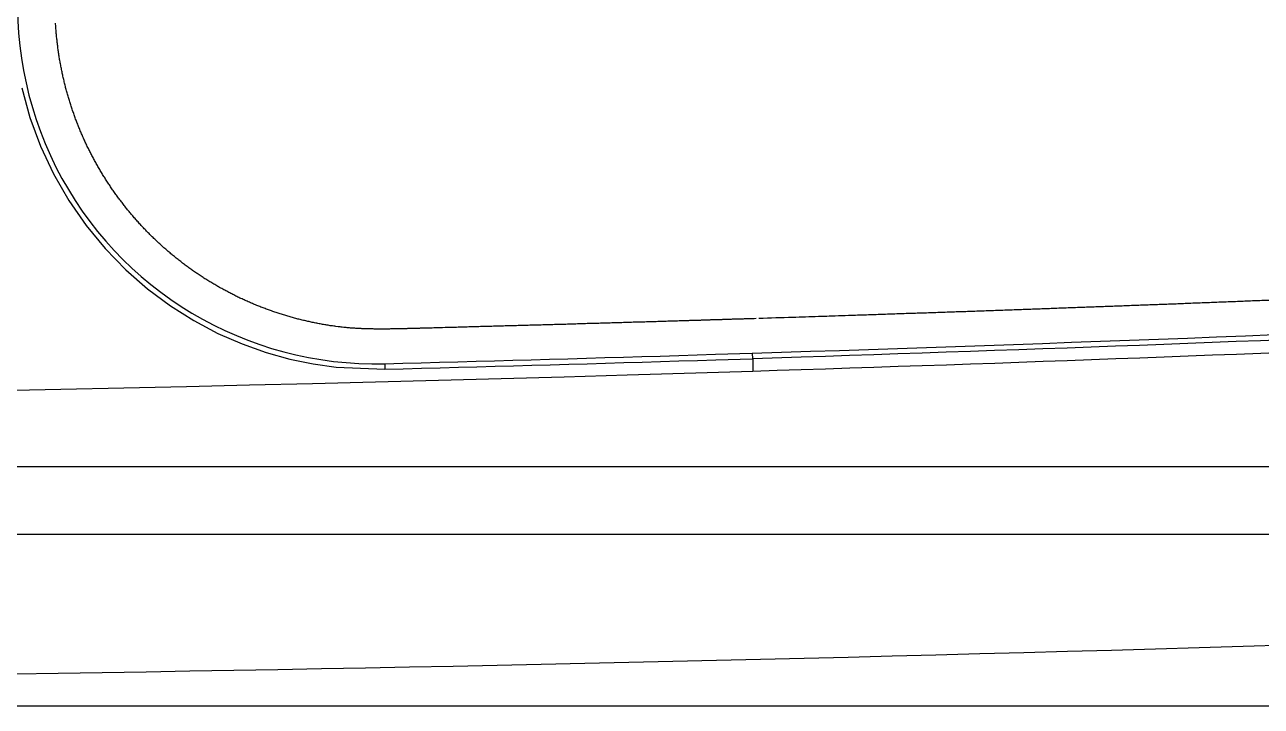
# Model space of a CAD drawing. Extents: x 528 to 612, y 649 to 778.
# Drawn here: x 584.69 to 598.51, y 670.35 to 677.96 of the extents above; entities that cross this region are included whole.
import ezdxf

# ---------------------------------------------------------------- set-up
doc = ezdxf.new("R2010")
doc.units = 0
doc.header["$MEASUREMENT"] = 0
doc.layers.add('1', color=4, linetype='Continuous')

# ---------------------------------------------------------------- blocks, each defined once
blk = doc.blocks.new('5DSFEEE')
at = {"layer": '1', "linetype": 'Continuous'}
for points in [[(-8.28, -0.214), (-8.306, -0.211, -0.001823), (-8.331, -0.207, -0.001826), (-8.356, -0.204, -0.001824), (-8.382, -0.2, -0.001816), (-8.407, -0.196, -0.001811), (-8.432, -0.192, -0.001806), (-8.457, -0.187, -0.001802), (-8.482, -0.183, -0.001797), (-8.507, -0.178, -0.001793), (-8.532, -0.173, -0.001788), (-8.558, -0.168, -0.001784), (-8.583, -0.163, -0.001779), (-8.607, -0.157, -0.001775), (-8.632, -0.152, -0.001771), (-8.657, -0.146, -0.001768), (-8.682, -0.14, -0.001764), (-8.707, -0.134, -0.00176), (-8.732, -0.128, -0.001757), (-8.756, -0.121, -0.001753), (-8.781, -0.114, -0.00175), (-8.806, -0.108, -0.001747), (-8.83, -0.101, -0.001744), (-8.855, -0.093, -0.001741), (-8.879, -0.086, -0.001738), (-8.904, -0.079, -0.001735), (-8.928, -0.071, -0.001731), (-8.952, -0.063, -0.001731), (-8.976, -0.055, -0.001734), (-9.001, -0.047, -0.001736), (-9.025, -0.038, -0.001739), (-9.049, -0.03, -0.00174), (-9.073, -0.021, -0.001739), (-9.097, -0.012, -0.00174), (-9.121, -0.003, -0.00174), (-9.144, 0.006, -0.001741), (-9.168, 0.015, -0.001741), (-9.192, 0.025, -0.001742), (-9.215, 0.035, -0.001743), (-9.239, 0.044, -0.001744), (-9.262, 0.054, -0.001745), (-9.286, 0.065, -0.001746), (-9.309, 0.075, -0.001747), (-9.332, 0.085, -0.001748), (-9.356, 0.096, -0.00175), (-9.379, 0.107, -0.001751), (-9.402, 0.118, -0.001753), (-9.425, 0.129, -0.001754), (-9.448, 0.141, -0.001756), (-9.47, 0.152, -0.001758), (-9.493, 0.164, -0.00176), (-9.516, 0.176, -0.001762), (-9.538, 0.188, -0.001764), (-9.561, 0.2, -0.001766), (-9.583, 0.212, -0.001769), (-9.606, 0.224, -0.001771), (-9.628, 0.237, -0.001774), (-9.65, 0.25, -0.001776), (-9.672, 0.263, -0.001779), (-9.694, 0.276, -0.001782), (-9.716, 0.289, -0.001787), (-9.737, 0.303, -0.001781), (-9.759, 0.316, -0.001763), (-9.781, 0.33, -0.001756), (-9.802, 0.344, -0.001756), (-9.823, 0.358, -0.001756), (-9.845, 0.372, -0.001755), (-9.866, 0.386, -0.001755), (-9.887, 0.401, -0.001754), (-9.908, 0.415, -0.001754), (-9.928, 0.43, -0.001754), (-9.949, 0.445, -0.001753), (-9.97, 0.46, -0.001753), (-9.99, 0.475, -0.001753), (-10.011, 0.49, -0.001753), (-10.031, 0.506, -0.001753), (-10.051, 0.522, -0.001754), (-10.071, 0.537, -0.001754), (-10.091, 0.553, -0.001754), (-10.111, 0.569, -0.001755), (-10.131, 0.585, -0.001755), (-10.151, 0.602, -0.001756), (-10.17, 0.618, -0.001756), (-10.189, 0.635, -0.001757), (-10.209, 0.652, -0.001758), (-10.228, 0.668, -0.001759), (-10.247, 0.685, -0.001759), (-10.266, 0.703, -0.001761), (-10.285, 0.72, -0.001766), (-10.303, 0.737, -0.001768), (-10.322, 0.755, -0.001766), (-10.34, 0.773, -0.001764), (-10.359, 0.79, -0.001762), (-10.377, 0.808, -0.00176), (-10.395, 0.826, -0.001758), (-10.413, 0.844, -0.001756), (-10.431, 0.863, -0.001754), (-10.448, 0.881, -0.001752), (-10.466, 0.9, -0.001751), (-10.483, 0.918, -0.001749), (-10.5, 0.937, -0.001748), (-10.518, 0.956, -0.001747), (-10.534, 0.975, -0.001745), (-10.551, 0.994, -0.001744), (-10.568, 1.014, -0.001743), (-10.585, 1.033, -0.001742), (-10.601, 1.053, -0.00174), (-10.617, 1.072, -0.001741), (-10.634, 1.092, -0.001743), (-10.65, 1.112, -0.001745), (-10.666, 1.132, -0.001748), (-10.681, 1.152, -0.00175), (-10.697, 1.172, -0.001752), (-10.712, 1.192, -0.001754), (-10.728, 1.213, -0.001756), (-10.743, 1.233, -0.001759), (-10.758, 1.254, -0.001761), (-10.773, 1.275, -0.001764), (-10.788, 1.296, -0.001767), (-10.802, 1.316, -0.001769), (-10.817, 1.337, -0.001773), (-10.831, 1.359, -0.001774), (-10.845, 1.38, -0.001771), (-10.859, 1.401, -0.001769), (-10.873, 1.423, -0.001767), (-10.887, 1.444, -0.001765), (-10.9, 1.466, -0.001763), (-10.914, 1.488, -0.001762), (-10.927, 1.509, -0.00176), (-10.94, 1.531, -0.001758), (-10.953, 1.553, -0.001757), (-10.966, 1.575, -0.001755), (-10.978, 1.598, -0.001754), (-10.991, 1.62, -0.001753), (-11.003, 1.642, -0.001751), (-11.015, 1.665, -0.00175), (-11.027, 1.687, -0.001749), (-11.039, 1.71, -0.001748), (-11.051, 1.733, -0.001747), (-11.062, 1.755, -0.001746), (-11.073, 1.778, -0.001746), (-11.085, 1.801, -0.001745), (-11.096, 1.824, -0.001744), (-11.107, 1.847, -0.001744), (-11.117, 1.871, -0.001744), (-11.128, 1.894, -0.001743), (-11.138, 1.917, -0.00174), (-11.148, 1.941, -0.001748), (-11.158, 1.964, -0.00177), (-11.168, 1.988, -0.001778), (-11.178, 2.011, -0.001775), (-11.187, 2.035, -0.001773), (-11.197, 2.059, -0.00177), (-11.206, 2.082, -0.001769), (-11.215, 2.106, -0.001766), (-11.224, 2.13, -0.001765), (-11.233, 2.154, -0.001763), (-11.241, 2.178, -0.001761), (-11.25, 2.202, -0.001759), (-11.258, 2.227, -0.001758), (-11.266, 2.251, -0.001757), (-11.274, 2.275, -0.001755), (-11.281, 2.299, -0.001754), (-11.289, 2.324, -0.001753), (-11.296, 2.348, -0.001752), (-11.303, 2.373, -0.001751), (-11.31, 2.397, -0.00175), (-11.317, 2.422, -0.001749), (-11.324, 2.447, -0.001749), (-11.33, 2.471, -0.001748), (-11.336, 2.496, -0.001748), (-11.342, 2.521, -0.001747), (-11.348, 2.546, -0.001747), (-11.354, 2.571, -0.001747), (-11.36, 2.595, -0.001747), (-11.365, 2.62, -0.001747), (-11.37, 2.645, -0.001747), (-11.375, 2.67, -0.001747), (-11.38, 2.695, -0.001747), (-11.385, 2.721, -0.001748), (-11.389, 2.746, -0.00175), (-11.394, 2.771, -0.001754), (-11.398, 2.796, -0.001759), (-11.402, 2.821, -0.001761), (-11.406, 2.846, -0.001761), (-11.409, 2.872, -0.001761), (-11.413, 2.897, -0.001763), (-11.416, 2.922, -0.001764), (-11.419, 2.948, -0.001766), (-11.422, 2.973, -0.001767), (-11.425, 2.998, -0.001769), (-11.428, 3.024, -0.001771), (-11.43, 3.049, -0.001776), (-11.432, 3.075, -0.001775), (-11.434, 3.1, -0.001768), (-11.436, 3.126, -0.001763), (-11.438, 3.151, -0.001758), (-11.439, 3.177, -0.001755)], [(2.413, 0.092, -0.000056), (2.247, 0.086, -0.000056), (2.081, 0.079, -0.000056), (1.914, 0.073, -0.000056), (1.748, 0.066, -0.000056), (1.581, 0.06, -0.000056), (1.415, 0.053, -0.000056), (1.248, 0.047, -0.000056), (1.082, 0.04, -0.000056), (0.915, 0.034, -0.000057), (0.749, 0.028, -0.000057), (0.583, 0.022, -0.000057), (0.416, 0.015, -0.000057), (0.25, 0.009, -0.000057), (0.083, 0.003, -0.000057), (-0.083, -0.003, -0.000057), (-0.25, -0.009, -0.000057), (-0.416, -0.015, -0.000057), (-0.583, -0.021, -0.000057), (-0.749, -0.027, -0.000057), (-0.916, -0.033, -0.000058), (-1.082, -0.039, -0.000058), (-1.248, -0.045, -0.000057), (-1.415, -0.05, -0.000058), (-1.581, -0.056, -0.000059), (-1.748, -0.062, -0.000058), (-1.914, -0.067, -0.000054), (-2.08, -0.073, -0.000059), (-2.247, -0.079, -0.000071), (-2.419, -0.084, -0.000054), (-2.58, -0.09, -0.000018), (-2.726, -0.095, -0.000076), (-2.913, -0.101, -0.000132), (-3.202, -0.11, -0.000064), (-3.579, -0.122, -0.000034)], [(-3.612, -0.123), (-3.631, -0.124, -0.000007), (-3.65, -0.124, -0.000007), (-3.669, -0.125, -0.000007), (-3.688, -0.125, -0.000007), (-3.707, -0.126, -0.000007), (-3.727, -0.127, -0.000007), (-3.746, -0.127, -0.000007), (-3.765, -0.128, -0.000007), (-3.784, -0.128, -0.000007), (-3.803, -0.129, -0.000007), (-3.822, -0.13, -0.000007), (-3.842, -0.13, -0.000007), (-3.861, -0.131, -0.000007), (-3.88, -0.131, -0.000007), (-3.899, -0.132, -0.000007), (-3.918, -0.133, -0.000007), (-3.937, -0.133, -0.000007), (-3.956, -0.134, -0.000007), (-3.976, -0.134, -0.000007), (-3.995, -0.135, -0.000007), (-4.014, -0.136, -0.000007), (-4.033, -0.136, -0.000007), (-4.052, -0.137, -0.000007), (-4.071, -0.137, -0.000007), (-4.09, -0.138, -0.000007), (-4.11, -0.138, -0.000007), (-4.129, -0.139, -0.000007), (-4.148, -0.14, -0.000007), (-4.167, -0.14, -0.000007), (-4.186, -0.141, -0.000006), (-4.205, -0.141, -0.000007), (-4.224, -0.142, -0.000008), (-4.244, -0.143, -0.000006), (-4.263, -0.143, -0.000002), (-4.28, -0.144, -0.000009), (-4.301, -0.144, -0.000015), (-4.334, -0.145, -0.000007), (-4.378, -0.147, -0.000004)], [(-7.316, -0.23), (-7.335, -0.231, 0.000128), (-7.354, -0.231, 0.000145), (-7.373, -0.232, 0.000128), (-7.392, -0.232, 0.000074), (-7.41, -0.233, 0.000033), (-7.429, -0.233, -0.000004), (-7.449, -0.234, -0.000038), (-7.468, -0.234, -0.000079), (-7.487, -0.235, -0.000115), (-7.506, -0.235, -0.000154), (-7.525, -0.236, -0.000189), (-7.544, -0.236, -0.000229), (-7.563, -0.237, -0.000264), (-7.582, -0.237, -0.000304), (-7.601, -0.238, -0.000339), (-7.62, -0.238, -0.000378), (-7.64, -0.239, -0.000413), (-7.659, -0.239, -0.000452), (-7.678, -0.239, -0.000486), (-7.697, -0.239, -0.000525), (-7.716, -0.24, -0.000559), (-7.736, -0.24, -0.000598), (-7.755, -0.24, -0.000632), (-7.774, -0.24, -0.00067), (-7.794, -0.24, -0.000705), (-7.813, -0.24, -0.000745), (-7.832, -0.24, -0.000783), (-7.852, -0.24, -0.000826), (-7.871, -0.24, -0.000865), (-7.89, -0.239, -0.000908), (-7.91, -0.239, -0.000946), (-7.929, -0.238, -0.000989), (-7.949, -0.238, -0.001028), (-7.968, -0.237, -0.001073), (-7.988, -0.237, -0.001108), (-8.007, -0.236, -0.001142), (-8.026, -0.235, -0.001192), (-8.046, -0.234, -0.001266), (-8.065, -0.233, -0.001261), (-8.085, -0.232, -0.001203), (-8.104, -0.231, -0.001386), (-8.124, -0.229, -0.001737), (-8.144, -0.228, -0.001318), (-8.163, -0.226, -0.000382), (-8.18, -0.225, -0.001992), (-8.202, -0.223, -0.003601), (-8.236, -0.219, -0.001767), (-8.28, -0.214, -0.000925)], [(-4.378, -0.147), (-4.451, -0.149, -0.000025), (-4.525, -0.151, -0.000025), (-4.598, -0.153, -0.000025), (-4.671, -0.156, -0.000025), (-4.745, -0.158, -0.000025), (-4.818, -0.16, -0.000025), (-4.892, -0.162, -0.000025), (-4.965, -0.164, -0.000025), (-5.039, -0.166, -0.000025), (-5.112, -0.169, -0.000025), (-5.186, -0.171, -0.000025), (-5.259, -0.173, -0.000025), (-5.332, -0.175, -0.000025), (-5.406, -0.177, -0.000025), (-5.479, -0.179, -0.000025), (-5.553, -0.181, -0.000025), (-5.626, -0.184, -0.000025), (-5.7, -0.186, -0.000025), (-5.773, -0.188, -0.000025), (-5.847, -0.19, -0.000026), (-5.92, -0.192, -0.000026), (-5.994, -0.194, -0.000026), (-6.067, -0.196, -0.000026), (-6.14, -0.198, -0.000026), (-6.214, -0.2, -0.000026), (-6.287, -0.202, -0.000025), (-6.361, -0.204, -0.000026), (-6.434, -0.206, -0.000026), (-6.508, -0.208, -0.000025), (-6.581, -0.21, -0.000024), (-6.654, -0.212, -0.000026), (-6.728, -0.214, -0.000031), (-6.804, -0.216, -0.000024), (-6.875, -0.218, -0.000008), (-6.939, -0.22, -0.000034), (-7.022, -0.222, -0.000058), (-7.149, -0.226, -0.000028), (-7.316, -0.23, -0.000015)]]:
    blk.add_lwpolyline(points, format="xyb", dxfattribs=at)
blk = doc.blocks.new('2010JETSETTER')
at = {"layer": '1', "color": 3, "linetype": 'Continuous'}
for p, q in [((64.606, 3.944), (64.608, 3.882)), ((64.608, 3.882), (64.612, 3.882)), ((64.612, 3.882), (64.613, 3.744)), ((60.498, 3.826), (60.499, 3.764)), ((29.664, 1.924), (72.055, 1.924))]:
    blk.add_line(p, q, dxfattribs=at)
at = {"layer": '1', "color": 4, "linetype": 'Continuous'}
blk.add_lwpolyline([(12, 65.108), (72.112, 65.108, -0.414214), (84.112, 53.108), (84.112, 12, -0.414214), (72.112, 0), (12, 0, -0.414214), (0, 12), (0, 53.108, -0.414214)], format="xyb", close=True, dxfattribs=at)
at = {"layer": '1', "color": 3, "linetype": 'Continuous'}
for points in [[(56.441, 6.908), (56.532, 6.578), (56.651, 6.256), (56.796, 5.946), (56.966, 5.65), (57.16, 5.371), (57.373, 5.113), (57.603, 4.876), (57.848, 4.662), (58.103, 4.472), (58.366, 4.307), (58.634, 4.165), (58.903, 4.047), (59.172, 3.952), (59.439, 3.877), (59.7, 3.823), (59.957, 3.787), (60.499, 3.764)], [(64.606, 3.944), (64.931, 3.954), (65.255, 3.965), (65.579, 3.975), (65.903, 3.986), (66.228, 3.997), (66.552, 4.008), (66.876, 4.019), (67.2, 4.03), (67.525, 4.042), (67.849, 4.053), (68.173, 4.065), (68.497, 4.077), (68.821, 4.089), (69.146, 4.101), (69.47, 4.113), (69.794, 4.126), (70.118, 4.139), (70.443, 4.151)], [(70.554, 4.094), (70.284, 4.083), (70.014, 4.073), (69.744, 4.062), (69.474, 4.052), (69.204, 4.042), (68.934, 4.031), (68.664, 4.021), (68.393, 4.011), (68.123, 4.001), (67.853, 3.992), (67.583, 3.982), (67.313, 3.972), (67.043, 3.963), (66.773, 3.954), (66.503, 3.944), (66.233, 3.935), (65.962, 3.926), (65.692, 3.917), (65.422, 3.908), (65.152, 3.899), (64.612, 3.882)], [(64.613, 3.744), (64.883, 3.753), (65.153, 3.761), (65.423, 3.77), (65.694, 3.779), (65.964, 3.788), (66.234, 3.797), (66.505, 3.806), (66.775, 3.815), (67.045, 3.825), (67.316, 3.834), (67.586, 3.844), (67.856, 3.853), (68.126, 3.863), (68.397, 3.873), (68.667, 3.883), (68.937, 3.893), (69.207, 3.903), (69.478, 3.914), (69.748, 3.924), (70.018, 3.934), (70.288, 3.945), (70.559, 3.956)], [(60.498, 3.826), (60.701, 3.832), (60.905, 3.837), (61.109, 3.842), (61.314, 3.848), (61.519, 3.853), (61.724, 3.859), (61.929, 3.865), (62.135, 3.87), (62.34, 3.876), (62.546, 3.882), (62.752, 3.888), (62.959, 3.894), (63.165, 3.9), (63.371, 3.906), (63.577, 3.912), (63.783, 3.919), (63.989, 3.925), (64.195, 3.931), (64.606, 3.944)], [(60.499, 3.764), (60.705, 3.77), (60.91, 3.775), (61.116, 3.781), (61.321, 3.786), (61.527, 3.792), (61.732, 3.797), (61.938, 3.803), (62.143, 3.809), (62.348, 3.814), (62.554, 3.82), (62.759, 3.826), (62.965, 3.832), (63.17, 3.838), (63.376, 3.844), (63.581, 3.85), (63.786, 3.857), (63.992, 3.863), (64.197, 3.869), (64.608, 3.882)], [(50.548, 3.439), (51.252, 3.448), (51.955, 3.458), (52.658, 3.468), (53.362, 3.478), (54.065, 3.49), (54.768, 3.502), (55.471, 3.515), (56.175, 3.528), (56.878, 3.542), (57.581, 3.557), (58.284, 3.573), (58.988, 3.589), (59.691, 3.606), (60.394, 3.624), (61.097, 3.642), (61.8, 3.661), (62.503, 3.681), (63.206, 3.701), (64.613, 3.744)], [(72.056, 2.674), (70.851, 2.674), (69.645, 2.674), (68.439, 2.674), (67.233, 2.674), (66.028, 2.674), (64.822, 2.674), (63.616, 2.674), (62.411, 2.674), (61.205, 2.674), (59.999, 2.674), (58.794, 2.674), (57.588, 2.674), (56.382, 2.674)], [(70.581, 0.682), (70.091, 0.667), (69.6, 0.653), (69.11, 0.638), (68.62, 0.624), (68.129, 0.611), (67.639, 0.597), (67.149, 0.584), (66.658, 0.571), (66.168, 0.559), (65.678, 0.546), (65.187, 0.534), (64.697, 0.522), (64.206, 0.51), (63.716, 0.499), (63.226, 0.488), (62.735, 0.477), (62.245, 0.466), (61.754, 0.456), (61.264, 0.446), (60.774, 0.436), (60.283, 0.426), (59.793, 0.417), (59.302, 0.408), (58.812, 0.399), (58.321, 0.391), (57.831, 0.382), (57.34, 0.374), (56.85, 0.366), (56.359, 0.359)]]:
    blk.add_lwpolyline(points, dxfattribs=at)
blk.add_arc((60.395, 7.825), 4, 142.0739, 271.4739, dxfattribs=at)
at = {"layer": '1'}
blk.add_blockref('5DSFEEE', (68.259, 4.453), dxfattribs=at)

msp = doc.modelspace()

# ---------------------------------------------------------------- block references
at = {"layer": '1'}
msp.add_blockref('2010JETSETTER', (528.213, 670.352), dxfattribs=at)

doc.saveas('drawing.dxf')
